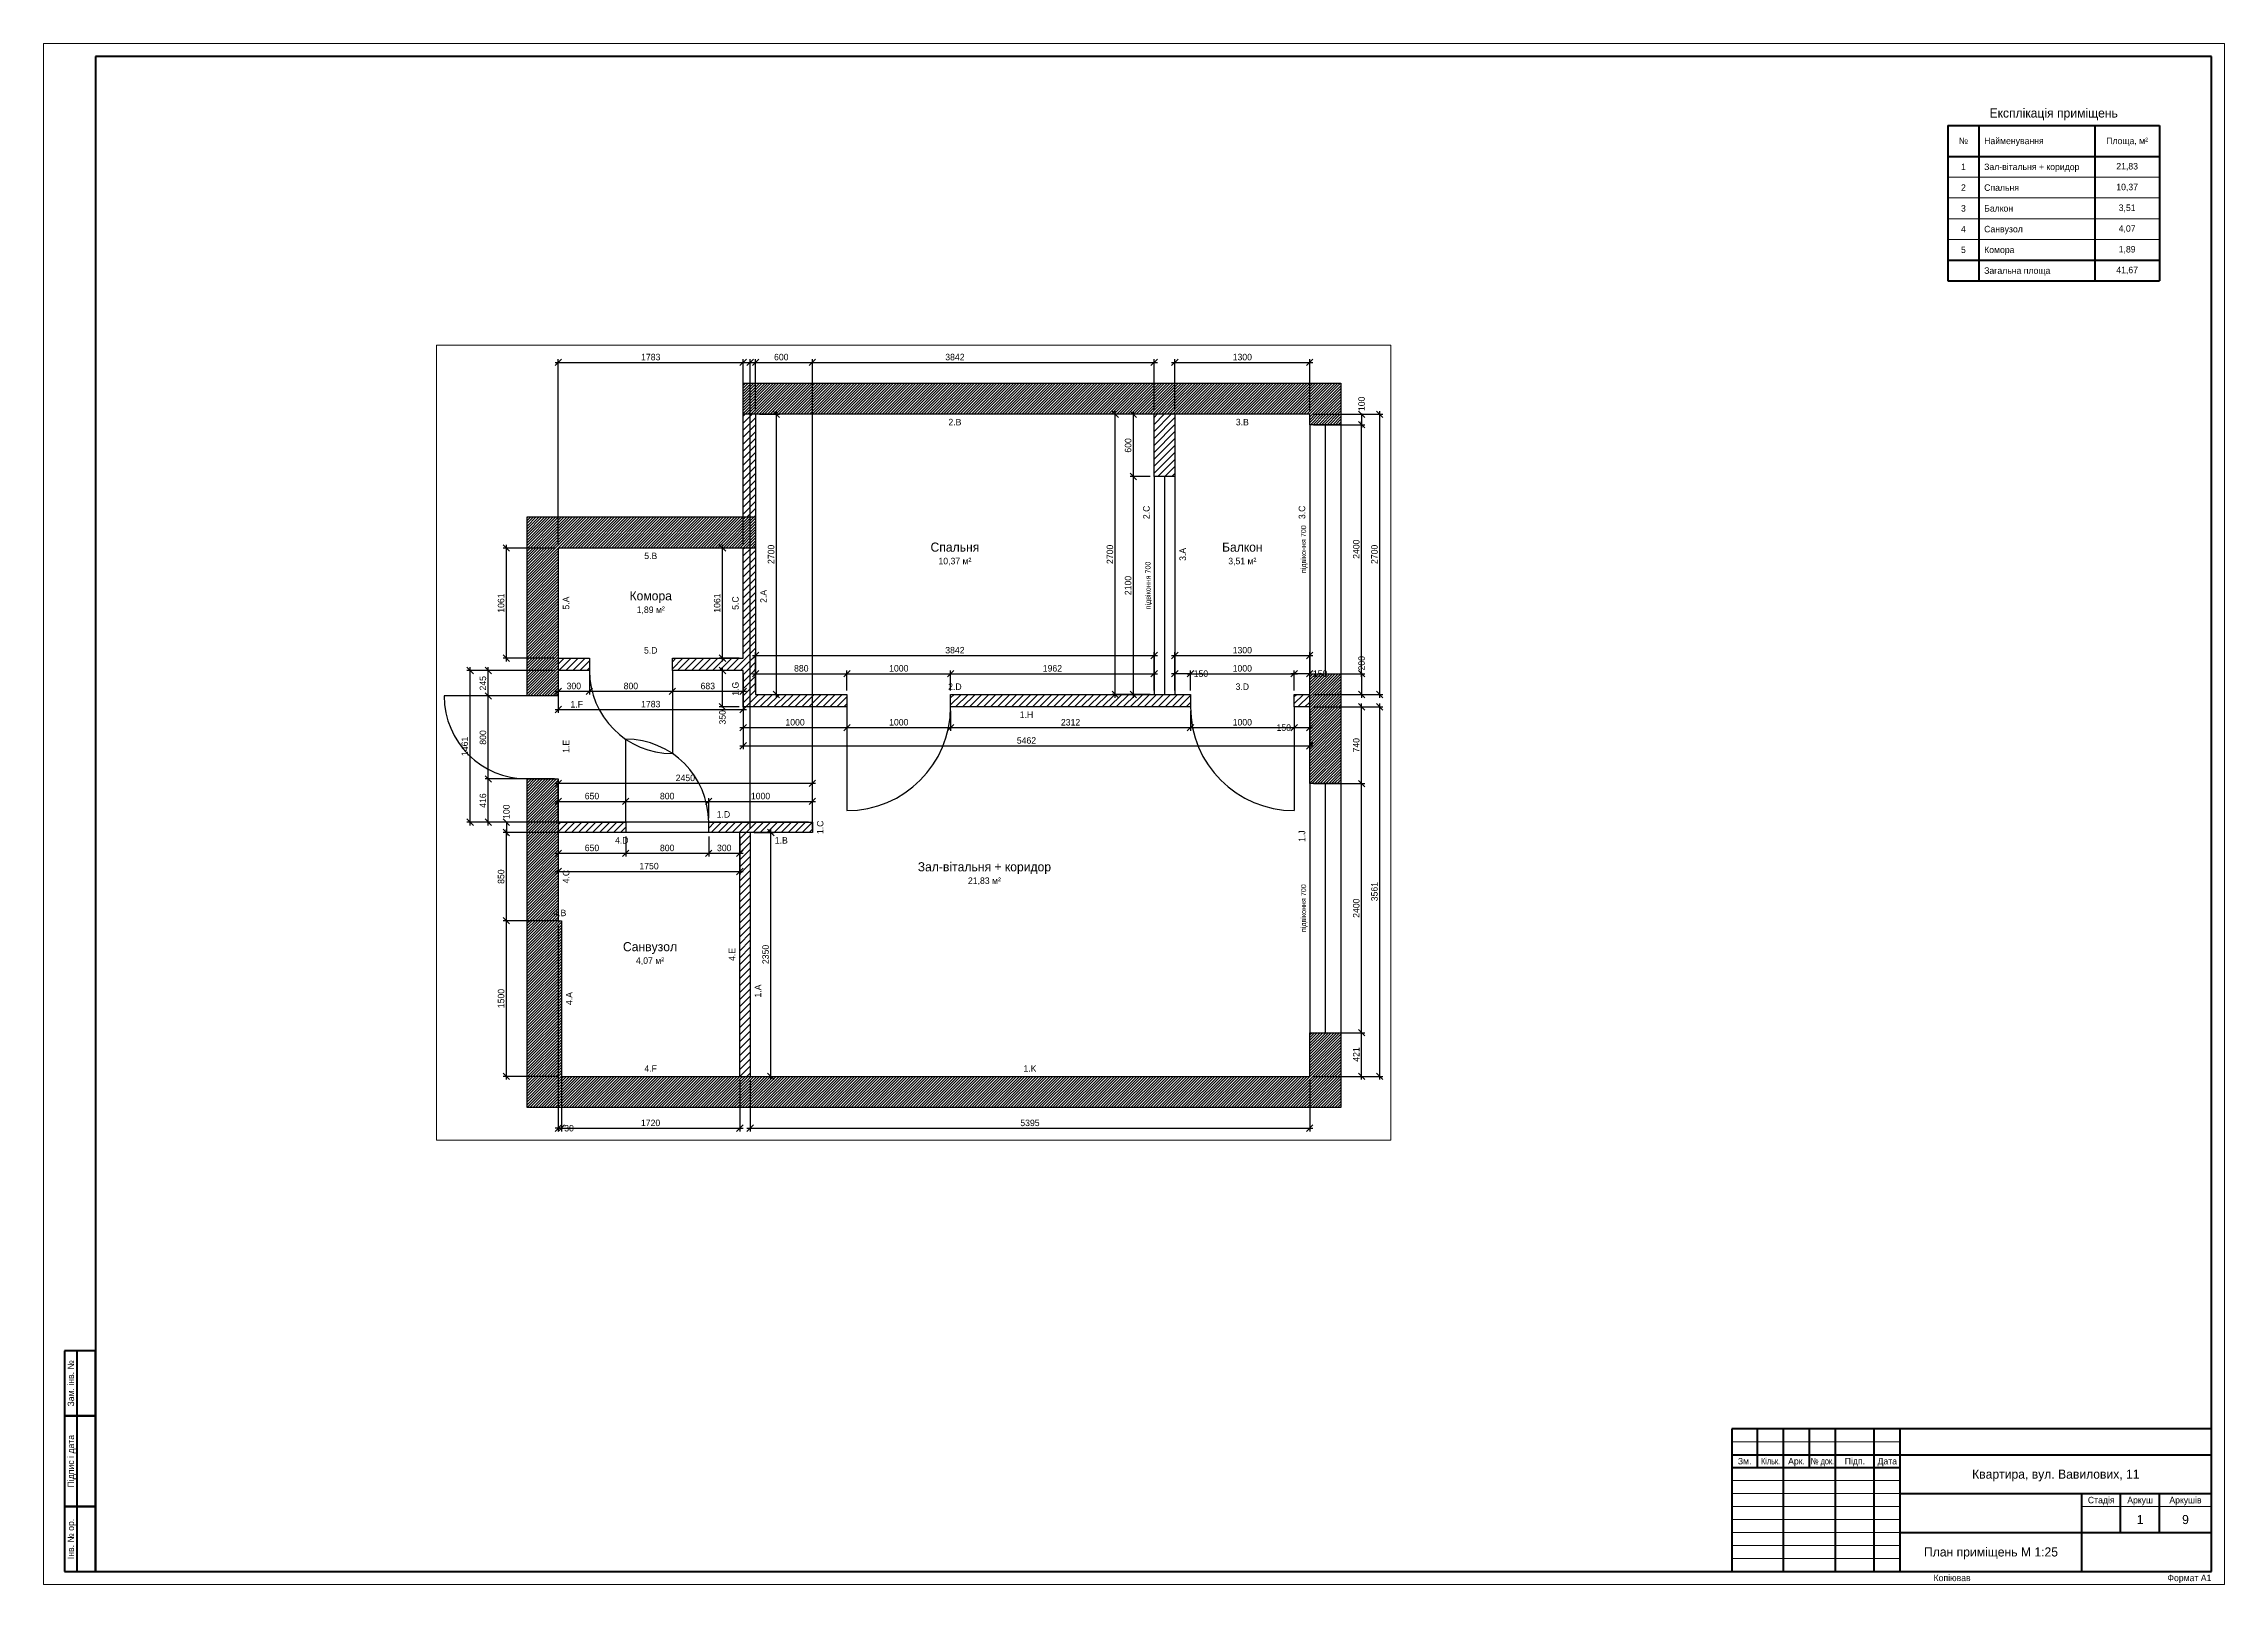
# Paper-space layout '01 План' of a CAD drawing. Header units: millimetres. Extents: x 0 to 841, y 0 to 594.
# The model-space entities are those that its viewports show. They can reach past a viewport. Long polylines and large blocks are cut down to what shows.
import ezdxf
from ezdxf.enums import TextEntityAlignment as Align

# ---------------------------------------------------------------- set-up
doc = ezdxf.new("R2010")
doc.units = ezdxf.units.MM
for name, color, linetype in [('A-DIMS', 2, 'Continuous'), ('A-DOOR', 3, 'Continuous'), ('A-SHEET', 7, 'Continuous'), ('A-TEXT', 7, 'Continuous'), ('A-WALL', 7, 'Continuous'), ('A-WIND', 4, 'Continuous')]:
    doc.layers.add(name, color=color, linetype=linetype)
doc.layers.add('A-VPORT', color=8, linetype='Continuous', plot=False)
doc.styles.add('PLEX_LIGHT', font='IBMPlexSans-Light.ttf')
doc.dimstyles.new('PLAN', dxfattribs={"dimscale": 25, "dimtxt": 2.5, "dimasz": 2.5, "dimexe": 1.25, "dimexo": 1.5, "dimgap": 0.8, "dimtad": 1, "dimdec": 0, "dimtxsty": 'PLEX_LIGHT', "dimtsz": 1.25, "dimcen": 2.5, "dimdle": 1.25, "dimclrd": 2, "dimclre": 2, "dimclrt": 2, "dimazin": 3, "dimtfac": 1, "dimtmove": 0, "dimatfit": 3})

# ---------------------------------------------------------------- blocks, each defined once
blk = doc.blocks.new('STAMP_F3')
at = {"lineweight": 50}
for p, q in [((185, 55), (0, 55)), ((0, 55), (0, 0)), ((10, 40), (10, 55)), ((20, 40), (20, 55)), ((30, 40), (30, 55)), ((40, 40), (40, 55)), ((55, 40), (55, 55)), ((65, 0), (65, 55)), ((185, 0), (185, 55)), ((0, 45), (65, 45)), ((65, 45), (185, 45)), ((0, 40), (65, 40)), ((20, 0), (20, 40)), ((40, 0), (40, 40)), ((55, 0), (55, 40)), ((65, 30), (185, 30)), ((135, 0), (135, 30)), ((150, 15), (150, 30)), ((165, 15), (165, 30)), ((65, 15), (185, 15)), ((0, 0), (185, 0))]:
    blk.add_line(p, q, dxfattribs=at)
at = {"lineweight": 18}
for p, q in [((0, 50), (65, 50)), ((0, 35), (65, 35)), ((0, 30), (65, 30)), ((0, 25), (65, 25)), ((0, 20), (65, 20)), ((135, 25), (185, 25)), ((0, 15), (65, 15)), ((0, 10), (65, 10)), ((0, 5), (65, 5))]:
    blk.add_line(p, q, dxfattribs=at)
at = {"style": 'PLEX_LIGHT'}
for s, p in [('Зм.', (5, 42.5)), ('Арк.', (25, 42.5)), ('Підп.', (47.5, 42.5)), ('Дата', (60, 42.5)), ('Стадія', (142.5, 27.5)), ('Аркуш', (157.5, 27.5)), ('Аркушів', (175, 27.5))]:
    blk.add_text(s, height=2.5, dxfattribs=at).set_placement(p, align=Align.MIDDLE_CENTER)
for s, width, p in [('Кільк.', 0.81045, (15, 42.5)), ('№ док.', 0.701948, (35, 42.5))]:
    blk.add_text(s, height=2.5, dxfattribs=dict(at, width=width)).set_placement(p, align=Align.MIDDLE_CENTER)
for tag, height, p in [('CODE', 5, (125, 50)), ('DATE1', 2.5, (60, 37.5)), ('DATE2', 2.5, (60, 32.5)), ('OBJECT_2', 3.5, (125, 31.9)), ('OBJECT', 3.5, (125, 37.5)), ('DATE3', 2.5, (60, 27.5)), ('DATE4', 2.5, (60, 22.5)), ('DATE5', 2.5, (60, 17.5)), ('BUILDING_2', 3.5, (100, 16.9)), ('BUILDING', 3.5, (100, 22.5)), ('STAGE', 3.5, (142.5, 20)), ('SHEET', 3.5, (157.5, 20)), ('SHEETS', 3.5, (175, 20)), ('DATE6', 2.5, (60, 12.5)), ('DATE7', 2.5, (60, 7.5)), ('IMAGE', 3.5, (100, 7.5)), ('ORG', 2.5, (160, 7.5)), ('DATE8', 2.5, (60, 2.5)), ('IMAGE_2', 3.5, (100, 1.9)), ('ORG_2', 2.5, (160, 3.5))]:
    blk.add_attdef(tag, text='', height=height, dxfattribs=at).set_placement(p, align=Align.MIDDLE_CENTER)
for tag, p in [('ROLE1', (1, 37.5)), ('ROLE2', (1, 32.5)), ('NAME1', (21, 37.5)), ('NAME2', (21, 32.5)), ('ROLE3', (1, 27.5)), ('NAME3', (21, 27.5)), ('ROLE4', (1, 22.5)), ('ROLE5', (1, 17.5)), ('NAME4', (21, 22.5)), ('NAME5', (21, 17.5)), ('ROLE6', (1, 12.5)), ('ROLE7', (1, 7.5)), ('NAME6', (21, 12.5)), ('NAME7', (21, 7.5)), ('ROLE8', (1, 2.5)), ('NAME8', (21, 2.5))]:
    blk.add_attdef(tag, text='', height=2.5, dxfattribs=at).set_placement(p, align=Align.MIDDLE_LEFT)

msp = doc.modelspace()

# ---------------------------------------------------------------- hatches: boundary and pattern name
at = {"layer": 'A-WALL'}
h = msp.add_hatch(dxfattribs=at)
h.set_pattern_fill('ANSI31', scale=6)
h.paths.add_polyline_path([(5945, 6381), (5745, 6381), (1903, 6381), (1783, 6381), (1783, 6681), (5745, 6681), (5945, 6681)])
h = msp.add_hatch(dxfattribs=at)
h.set_pattern_fill('ANSI31', scale=6)
h.paths.add_polyline_path([(7545, 6681), (7545, 6381), (7245, 6381), (5945, 6381), (5945, 6681), (7245, 6681)])
h = msp.add_hatch(dxfattribs=at)
h.set_pattern_fill('ANSI31', scale=15)
h.paths.add_polyline_path([(1903, 6381), (1903, 5392), (1783, 5392), (1783, 6381)])
h = msp.add_hatch(dxfattribs=at)
h.set_pattern_fill('ANSI31', scale=15)
h.paths.add_polyline_path([(5745, 5781), (5745, 6381), (5945, 6381), (5945, 5781)])
h = msp.add_hatch(dxfattribs=at)
h.set_pattern_fill('ANSI31', scale=6)
h.paths.add_polyline_path([(7245, 6381), (7545, 6381), (7545, 6281), (7245, 6281)])
h = msp.add_hatch(dxfattribs=at)
h.set_pattern_fill('ANSI31', scale=6)
h.paths.add_polyline_path([(-300, 5392), (0, 5392), (0, 5092), (0, 4031), (-300, 4031), (-300, 5092)])
h = msp.add_hatch(dxfattribs=at)
h.set_pattern_fill('ANSI31', scale=6)
h.paths.add_polyline_path([(1903, 5092), (1783, 5092), (0, 5092), (0, 5392), (1783, 5392), (1903, 5392)])
h = msp.add_hatch(dxfattribs=at)
h.set_pattern_fill('ANSI31', scale=15)
h.paths.add_polyline_path([(1783, 5092), (1903, 5092), (1903, 4031), (1783, 4031)])
h = msp.add_hatch(dxfattribs=at)
h.set_pattern_fill('ANSI31', scale=6)
h.paths.add_polyline_path([(0, 4031), (0, 3911), (0, 3666), (-300, 3666), (-300, 3911), (-300, 4031)])
h = msp.add_hatch(dxfattribs=at)
h.set_pattern_fill('ANSI31', scale=15)
h.paths.add_polyline_path([(300, 3911), (0, 3911), (0, 4031), (300, 4031)])
h = msp.add_hatch(dxfattribs=at)
h.set_pattern_fill('ANSI31', scale=15)
h.paths.add_polyline_path([(1903, 3911), (1783, 3911), (1100, 3911), (1100, 4031), (1783, 4031), (1903, 4031)])
h = msp.add_hatch(dxfattribs=at)
h.set_pattern_fill('ANSI31', scale=15)
h.paths.add_polyline_path([(1903, 3561), (1783, 3561), (1783, 3911), (1903, 3911), (1903, 3681)])
h = msp.add_hatch(dxfattribs=at)
h.set_pattern_fill('ANSI31', scale=6)
h.paths.add_polyline_path([(7245, 3881), (7545, 3881), (7545, 3681), (7245, 3681)])
h = msp.add_hatch(dxfattribs=at)
h.set_pattern_fill('ANSI31', scale=15)
h.paths.add_polyline_path([(2783, 3561), (1903, 3561), (1903, 3681), (2783, 3681)])
h = msp.add_hatch(dxfattribs=at)
h.set_pattern_fill('ANSI31', scale=15)
h.paths.add_polyline_path([(6095, 3681), (6095, 3561), (5945, 3561), (5745, 3561), (3783, 3561), (3783, 3681), (5745, 3681), (5945, 3681)])
h = msp.add_hatch(dxfattribs=at)
h.set_pattern_fill('ANSI31', scale=15)
h.paths.add_polyline_path([(7095, 3681), (7245, 3681), (7245, 3561), (7095, 3561)])
h = msp.add_hatch(dxfattribs=at)
h.set_pattern_fill('ANSI31', scale=6)
h.paths.add_polyline_path([(7245, 2821), (7245, 3561), (7245, 3681), (7545, 3681), (7545, 3561), (7545, 2821)])
h = msp.add_hatch(dxfattribs=at)
h.set_pattern_fill('ANSI31', scale=6)
h.paths.add_polyline_path([(0, 2866), (0, 2450), (0, 2350), (-300, 2350), (-300, 2450), (-300, 2866)])
h = msp.add_hatch(dxfattribs=at)
h.set_pattern_fill('ANSI31', scale=6)
h.paths.add_polyline_path([(0, 1500), (-300, 1500), (-300, 2350), (0, 2350)])
h = msp.add_hatch(dxfattribs=at)
h.set_pattern_fill('ANSI31', scale=15)
h.paths.add_polyline_path([(650, 2350), (0, 2350), (0, 2450), (650, 2450)])
h = msp.add_hatch(dxfattribs=at)
h.set_pattern_fill('ANSI31', scale=15)
h.paths.add_polyline_path([(1450, 2350), (1450, 2450), (1750, 2450), (1750, 2350)])
h = msp.add_hatch(dxfattribs=at)
h.set_pattern_fill('ANSI31', scale=15)
h.paths.add_polyline_path([(1750, 2450), (1850, 2450), (1850, 2350), (1850, 0), (1750, 0), (1750, 2350)])
h = msp.add_hatch(dxfattribs=at)
h.set_pattern_fill('ANSI31', scale=15)
h.paths.add_polyline_path([(2450, 2450), (2450, 2350), (2350, 2350), (1850, 2350), (1850, 2450), (2350, 2450)])
h = msp.add_hatch(dxfattribs=at)
h.set_pattern_fill('ANSI31', scale=6)
h.paths.add_polyline_path([(0, 1500), (30, 1500), (30, 1170), (30, 0), (30, -300), (-300, -300), (-300, 0), (-300, 1170), (-300, 1500)])
h = msp.add_hatch(dxfattribs=at)
h.set_pattern_fill('ANSI31', scale=6)
h.paths.add_polyline_path([(7245, 0), (7245, 421), (7545, 421), (7545, 0), (7545, -300), (7245, -300)])
h = msp.add_hatch(dxfattribs=at)
h.set_pattern_fill('ANSI31', scale=6)
h.paths.add_polyline_path([(1750, 0), (1750, -300), (30, -300), (30, 0)])
h = msp.add_hatch(dxfattribs=at)
h.set_pattern_fill('ANSI31', scale=6)
h.paths.add_polyline_path([(1750, 0), (1850, 0), (7245, 0), (7245, -300), (1850, -300), (1750, -300)])

# ---------------------------------------------------------------- linework, layer by layer
at = {"layer": 'A-DOOR'}
for p, q in [((1100, 3911), (1100, 3111)), ((-300, 3666), (-1100, 3666)), ((2783, 3561), (2783, 2561)), ((7095, 3561), (7095, 2561)), ((650, 2450), (650, 3250))]:
    msp.add_line(p, q, dxfattribs=at)
for centre, radius, start, end in [((1100, 3911), 800, 180, -90), ((-300, 3666), 800, 180, -90), ((2783, 3561), 1000, -90, 0), ((7095, 3561), 1000, 180, -90), ((650, 2450), 800, 0, 90)]:
    msp.add_arc(centre, radius, start, end, dxfattribs=at)
at = {"layer": 'A-WALL'}
for p, q in [((1783, 6381), (1783, 6681)), ((1783, 6681), (5945, 6681)), ((5945, 6681), (7545, 6681)), ((7545, 6681), (7545, 6381)), ((1783, 5392), (1783, 6381)), ((5945, 6381), (1783, 6381)), ((1903, 6381), (1903, 5392)), ((5745, 5781), (5745, 6381)), ((7245, 6381), (5945, 6381)), ((5945, 6381), (5945, 5781)), ((7245, 6281), (7245, 6381)), ((7545, 6381), (7545, 6281)), ((7545, 6281), (7245, 6281)), ((5945, 5781), (5745, 5781)), ((-300, 4031), (-300, 5392)), ((-300, 5392), (0, 5392)), ((0, 5392), (1903, 5392)), ((1903, 5392), (1903, 5092)), ((1903, 5092), (0, 5092)), ((0, 5092), (0, 4031)), ((1783, 4031), (1783, 5092)), ((1903, 5092), (1903, 4031)), ((-300, 3666), (-300, 4031)), ((0, 4031), (0, 3666)), ((0, 4031), (300, 4031)), ((300, 4031), (300, 3911)), ((1100, 3911), (1100, 4031)), ((1100, 4031), (1783, 4031)), ((1903, 4031), (1903, 3911)), ((300, 3911), (0, 3911)), ((1783, 3911), (1100, 3911)), ((1783, 3561), (1783, 3911)), ((1903, 3911), (1903, 3681)), ((7245, 3681), (7245, 3881)), ((7245, 3881), (7545, 3881)), ((7545, 3881), (7545, 3681)), ((0, 3666), (-300, 3666)), ((1903, 3681), (2783, 3681)), ((2783, 3681), (2783, 3561)), ((3783, 3561), (3783, 3681)), ((3783, 3681), (6095, 3681)), ((6095, 3681), (6095, 3561)), ((7095, 3561), (7095, 3681)), ((7095, 3681), (7245, 3681)), ((7245, 2821), (7245, 3681)), ((7545, 3681), (7545, 2821)), ((2783, 3561), (1783, 3561)), ((6095, 3561), (3783, 3561)), ((7245, 3561), (7095, 3561)), ((-300, 2350), (-300, 2866)), ((-300, 2866), (0, 2866)), ((0, 2866), (0, 2350)), ((7545, 2821), (7245, 2821)), ((-300, 1500), (-300, 2350)), ((0, 2450), (650, 2450)), ((650, 2350), (0, 2350)), ((0, 2350), (0, 1500)), ((650, 2450), (650, 2350)), ((1450, 2350), (1450, 2450)), ((1450, 2450), (1750, 2450)), ((1750, 2350), (1450, 2350)), ((1750, 2450), (1850, 2450)), ((1750, 0), (1750, 2350)), ((1850, 2450), (2450, 2450)), ((1850, 2350), (1850, 0)), ((2450, 2350), (1850, 2350)), ((2450, 2450), (2450, 2350)), ((-300, -300), (-300, 1500)), ((0, 1500), (30, 1500)), ((30, 1500), (30, 0)), ((7245, 0), (7245, 421)), ((7245, 421), (7545, 421)), ((7545, 421), (7545, -300)), ((30, 0), (1750, 0)), ((1750, 0), (7245, 0)), ((30, -300), (-300, -300)), ((1750, -300), (30, -300)), ((7245, -300), (1750, -300)), ((7545, -300), (7245, -300))]:
    msp.add_line(p, q, dxfattribs=at)
at = {"layer": 'A-WIND'}
for p, q in [((7245, 6281), (7245, 3881)), ((7395, 6281), (7395, 3881)), ((7545, 6281), (7545, 3881)), ((5745, 5781), (5745, 3681)), ((5845, 5781), (5845, 3681)), ((5945, 5781), (5945, 3681)), ((7245, 2821), (7245, 421)), ((7395, 2821), (7395, 421)), ((7545, 2821), (7545, 421))]:
    msp.add_line(p, q, dxfattribs=at)

# ---------------------------------------------------------------- texts
at = {"layer": 'A-TEXT', "style": 'PLEX_LIGHT'}
for s, height, p in [('2.B', 62.5, (3824, 6306)), ('3.B', 62.5, (6595, 6306)), ('5.B', 62.5, (891.5, 5017)), ('Спальня', 87.5, (3824, 5101)), ('Балкон', 87.5, (6595, 5101)), ('Комора', 87.5, (891.5, 4631.5)), ('5.D', 62.5, (891.5, 4106)), ('2.D', 62.5, (3824, 3756)), ('3.D', 62.5, (6595, 3756)), ('1.F', 62.5, (178.3, 3586)), ('1.H', 62.5, (4514, 3486)), ('1.D', 62.5, (1592.5, 2525)), ('4.D', 62.5, (612.5, 2275)), ('1.B', 62.5, (2150, 2275)), ('Зал-вітальня + коридор', 87.5, (4108.5, 2020)), ('4.B', 62.5, (15, 1575)), ('Санвузол', 87.5, (884.5, 1249.7)), ('4.F', 62.5, (890, 75)), ('1.K', 62.5, (4547.5, 75))]:
    msp.add_text(s, height=height, dxfattribs=at).set_placement(p, align=Align.MIDDLE_CENTER)
for s, height, p in [('2.C', 62.5, (5670, 5436)), ('3.C', 62.5, (7170, 5436)), ('підвіконня 700', 50, (7185, 5081)), ('3.A', 62.5, (6020, 5031)), ('підвіконня 700', 50, (5685, 4731)), ('2.A', 62.5, (1978, 4626)), ('5.A', 62.5, (75, 4561.5)), ('5.C', 62.5, (1708, 4561.5)), ('1.G', 62.5, (1708, 3736)), ('1.E', 62.5, (75, 3180.5)), ('1.C', 62.5, (2525, 2400)), ('1.J', 62.5, (7170, 2314.7)), ('4.C', 62.5, (75, 1925)), ('підвіконня 700', 50, (7185, 1621)), ('4.E', 62.5, (1675, 1175)), ('1.A', 62.5, (1925, 822.5)), ('4.A', 62.5, (105, 750))]:
    msp.add_text(s, height=height, rotation=90, dxfattribs=at).set_placement(p, align=Align.MIDDLE_CENTER)
at = {"layer": 'A-TEXT', "char_height": 62.5, "attachment_point": 5, "style": 'PLEX_LIGHT'}
for s, insert in [('10,37 м²', (3824, 4961)), ('3,51 м²', (6595, 4961)), ('1,89 м²', (891.5, 4491.5)), ('21,83 м²', (4108.5, 1880)), ('4,07 м²', (884.5, 1109.7))]:
    msp.add_mtext(s, dxfattribs=dict(at, insert=insert))

# ---------------------------------------------------------------- dimensions: what is measured, and where the dimension line sits
at = {"layer": 'A-DIMS'}
for base, p1, p2 in [((0, 6881), (0, 5092), (1783, 5092)), ((1850, 6881), (1850, 2350), (2450, 2350)), ((1903, 6881), (1903, 6381), (5745, 6381)), ((5945, 6881), (5945, 6381), (7245, 6381)), ((1903, 4056), (1903, 3681), (5745, 3681)), ((5945, 4056), (5945, 3681), (7245, 3681)), ((0, 3711), (0, 3911), (300, 3911)), ((0, 3536), (0, 3911), (1783, 3911)), ((300, 3711), (300, 3911), (1100, 3911)), ((1100, 3711), (1100, 3911), (1783, 3911)), ((1903, 3881), (1903, 3681), (2783, 3681)), ((2783, 3881), (2783, 3681), (3783, 3681)), ((3783, 3881), (3783, 3681), (5745, 3681)), ((6095, 3881), (6095, 3681), (7095, 3681)), ((1783, 3361), (1783, 3561), (2783, 3561)), ((1783, 3186), (1783, 3561), (7245, 3561)), ((2783, 3361), (2783, 3561), (3783, 3561)), ((3783, 3361), (3783, 3561), (6095, 3561)), ((6095, 3361), (6095, 3561), (7095, 3561)), ((0, 2825), (0, 2450), (2450, 2450)), ((0, 2650), (0, 2450), (650, 2450)), ((650, 2650), (650, 2450), (1450, 2450)), ((1450, 2650), (1450, 2450), (2450, 2450)), ((0, 2150), (0, 2350), (650, 2350)), ((0, 1975), (0, 2350), (1750, 2350)), ((650, 2150), (650, 2350), (1450, 2350)), ((1450, 2150), (1450, 2350), (1750, 2350)), ((30, -500), (30, 0), (1750, 0)), ((1850, -500), (1850, 0), (7245, 0))]:
    msp.add_linear_dim(base=base, p1=p1, p2=p2, dimstyle='PLAN', dxfattribs=at).render()
for base, p1, p2, location in [((7745, 6281), (7245, 6281), (7245, 6381), (7745, 6481.6)), ((7745, 3681), (7245, 3681), (7245, 3881), (7745, 3981.6)), ((1583, 3561), (1783, 3561), (1783, 3911), (1583, 3460.4)), ((-500, 2350), (2450, 2350), (2450, 2450), (-500, 2550.6))]:
    msp.add_linear_dim(base=base, p1=p1, p2=p2, angle=90, location=location, dimstyle='PLAN', override={"dimtmove": 2}, dxfattribs=at).render()
for base, p1, p2 in [((2103, 3681), (1903, 3681), (1903, 6381)), ((5370, 3681), (5745, 3681), (5745, 6381)), ((5545, 5781), (5745, 5781), (5745, 6381)), ((7920, 3681), (7245, 3681), (7245, 6381)), ((7745, 3881), (7245, 3881), (7245, 6281)), ((5545, 3681), (5745, 3681), (5745, 5781)), ((-500, 4031), (0, 4031), (0, 5092)), ((1583, 4031), (1783, 4031), (1783, 5092)), ((-850, 2450), (0, 2450), (0, 3911)), ((-675, 3666), (0, 3666), (0, 3911)), ((-675, 2866), (0, 2866), (0, 3666)), ((7745, 2821), (7245, 2821), (7245, 3561)), ((7920, 0), (7245, 0), (7245, 3561)), ((-675, 2450), (0, 2450), (0, 2866)), ((7745, 421), (7245, 421), (7245, 2821)), ((-500, 1500), (0, 1500), (0, 2350)), ((2050, 0), (1850, 0), (1850, 2350)), ((-500, 0), (30, 0), (30, 1500)), ((7745, 0), (7245, 0), (7245, 421))]:
    msp.add_linear_dim(base=base, p1=p1, p2=p2, angle=90, dimstyle='PLAN', dxfattribs=at).render()
for base, p1, p2, location in [((5945, 3881), (5945, 3681), (6095, 3681), (6195.6, 3881)), ((7095, 3881), (7095, 3681), (7245, 3681), (7345.6, 3881)), ((7095, 3361), (7095, 3561), (7245, 3561), (6994.4, 3361)), ((0, -500), (0, 1500), (30, 1500), (103.7, -500))]:
    msp.add_linear_dim(base=base, p1=p1, p2=p2, location=location, dimstyle='PLAN', override={"dimtmove": 2}, dxfattribs=at).render()

psp = doc.layouts.new('01 План')

# ---------------------------------------------------------------- linework, layer by layer
at = {"layer": 'A-SHEET', "lineweight": 18}
for p, q in [((841, 594), (0, 594)), ((0, 594), (0, 0)), ((841, 0), (841, 594)), ((734.36, 542.5), (816, 542.5)), ((734.36, 534.5), (816, 534.5)), ((734.36, 526.5), (816, 526.5)), ((734.36, 518.5), (816, 518.5)), ((0, 0), (841, 0))]:
    psp.add_line(p, q, dxfattribs=at)
at = {"layer": 'A-SHEET', "lineweight": 50}
for p, q in [((836, 589), (20, 589)), ((20, 589), (20, 5)), ((836, 5), (836, 589)), ((734.36, 562.5), (816, 562.5)), ((734.36, 562.5), (734.36, 502.5)), ((746.36, 562.5), (746.36, 502.5)), ((791, 562.5), (791, 502.5)), ((816, 562.5), (816, 502.5)), ((734.36, 550.5), (816, 550.5)), ((734.36, 510.5), (816, 510.5)), ((734.36, 502.5), (816, 502.5)), ((20, 90), (8, 90)), ((8, 90), (8, 65)), ((13, 65), (13, 90)), ((20, 65), (20, 90)), ((20, 65), (8, 65)), ((8, 65), (8, 30)), ((8, 65), (20, 65)), ((13, 30), (13, 65)), ((20, 30), (20, 65)), ((20, 30), (8, 30)), ((8, 30), (8, 5)), ((8, 30), (20, 30)), ((13, 5), (13, 30)), ((20, 5), (20, 30)), ((8, 5), (20, 5)), ((20, 5), (836, 5))]:
    psp.add_line(p, q, dxfattribs=at)

# ---------------------------------------------------------------- block references
at = {"layer": 'A-SHEET'}
psp.add_blockref('STAMP_F3', (651, 5), dxfattribs=at).add_auto_attribs({'OBJECT': 'Квартира, вул. Вавилових, 11', 'IMAGE': 'План приміщень М 1:25', 'SHEET': '1', 'SHEETS': '9'})

# ---------------------------------------------------------------- texts
at = {"layer": 'A-SHEET', "style": 'PLEX_LIGHT'}
for s, p in [('Зам. інв. №', (10.5, 77.5)), ('Підпис і дата', (10.5, 47.5)), ('Інв. № ор.', (10.5, 17.5))]:
    psp.add_text(s, height=2.5, rotation=90, dxfattribs=at).set_placement(p, align=Align.MIDDLE_CENTER)
psp.add_text('Копіював', height=2.5, dxfattribs=at).set_placement((736, 2.5), align=Align.MIDDLE_CENTER)
psp.add_text('Формат A1', height=2.5, dxfattribs=at).set_placement((836, 2.5), align=Align.MIDDLE_RIGHT)
at = {"layer": 'A-TEXT', "style": 'PLEX_LIGHT'}
for s, height, p in [('Експлікація приміщень', 3.5, (775.18, 567.25)), ('№', 2.5, (740.36, 556.5)), ('Площа, м²', 2.5, (803.5, 556.5)), ('1', 2.5, (740.36, 546.5)), ('2', 2.5, (740.36, 538.5)), ('3', 2.5, (740.36, 530.5)), ('4', 2.5, (740.36, 522.5)), ('5', 2.5, (740.36, 514.5))]:
    psp.add_text(s, height=height, dxfattribs=at).set_placement(p, align=Align.MIDDLE_CENTER)
for s, p in [('Найменування', (748.36, 556.5)), ('Зал-вітальня + коридор', (748.36, 546.5)), ('Спальня', (748.36, 538.5)), ('Балкон', (748.36, 530.5)), ('Санвузол', (748.36, 522.5)), ('Комора', (748.36, 514.5)), ('Загальна площа', (748.36, 506.5))]:
    psp.add_text(s, height=2.5, dxfattribs=at).set_placement(p, align=Align.MIDDLE_LEFT)
at = {"layer": 'A-TEXT', "char_height": 2.5, "attachment_point": 5, "style": 'PLEX_LIGHT'}
for s, insert in [('21,83', (803.5, 546.5)), ('10,37', (803.5, 538.5)), ('3,51', (803.5, 530.5)), ('4,07', (803.5, 522.5)), ('1,89', (803.5, 514.5)), ('41,67', (803.5, 506.5))]:
    psp.add_mtext(s, dxfattribs=dict(at, insert=insert))

# ---------------------------------------------------------------- viewports
at = {"layer": 'A-VPORT'}
psp.add_viewport(center=(335.5, 324.5), size=(368.05, 306.5063), view_center_point=(3425.62, 3216.12), view_height=7662.6583, dxfattribs=at)

doc.saveas('drawing.dxf')
